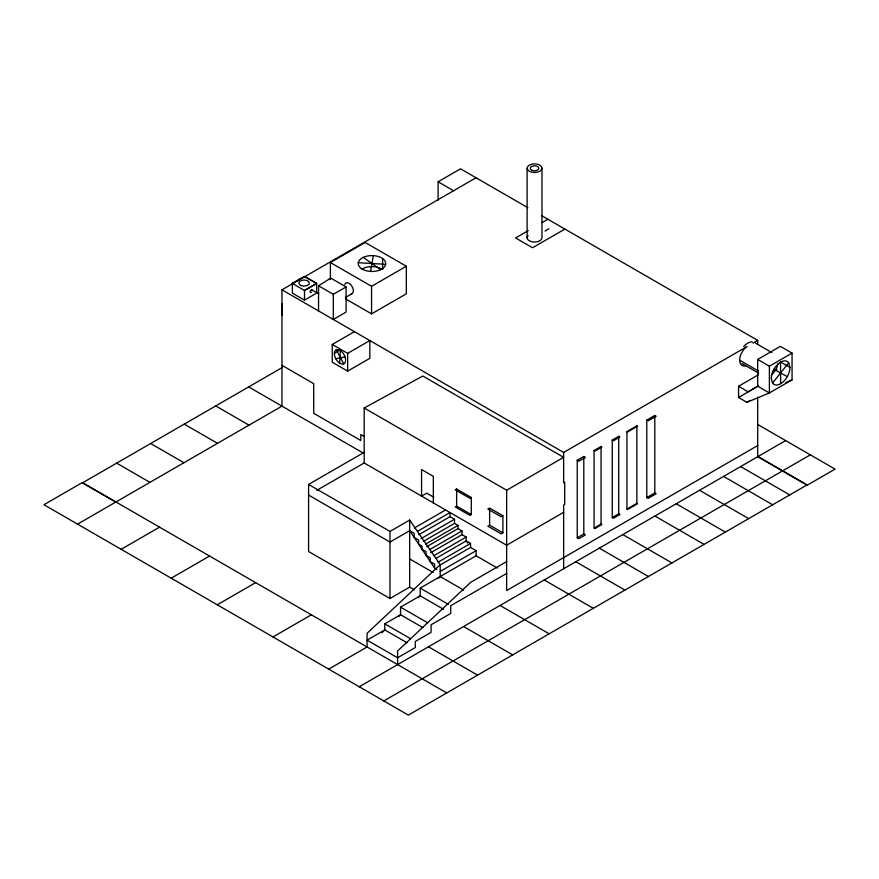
<?xml version="1.0" encoding="UTF-8"?>
<svg xmlns="http://www.w3.org/2000/svg" width="879" height="879" viewBox="0 0 879 879"><rect width="100%" height="100%" fill="white"/><g stroke="black" fill="none" stroke-linecap="round" stroke-linejoin="round"><path stroke-width="1.32" d="M339.668 363.148L340.338 350.567M370.553 271.424L373.344 255.624M772.553 383.079L788.683 362.785L789.979 367.422A13.24 7.636 -60 0 1 783.123 381.893A13.24 7.636 -60 0 1 772.553 383.079L771.257 378.431A13.24 7.636 -60 0 1 778.113 363.961A13.24 7.636 -60 0 1 788.683 362.785M381.838 632.759L384.782 629.924L384.782 623.837L400.56 614.729L422.865 627.606M398.583 616.629L400.56 614.729L400.56 607.147L420.195 595.808L443.686 609.367M418.239 597.698L420.195 595.808L420.195 588.095L476.11 555.814L497.25 568.01M438.291 578.382L440.203 576.547L440.203 564.67L409.669 520.06L389.99 531.421L308.584 484.428L308.584 551.507L389.99 598.5L409.669 587.139L414.361 589.842M440.203 564.67L367.07 633.309L367.07 646.977L328.702 669.128M318.539 285.796L330.746 278.094L346.084 286.95L346.084 312.078L333.306 319.451L333.306 294.322L318.539 285.796L318.539 310.924M738.591 397.539L757.687 386.189L757.687 359.445L780.354 346.348L792.056 353.105L792.056 379.849L769.389 392.935L746.875 402.318L738.591 397.539L738.558 386.255L758.225 374.904M438.094 200.313L438.094 181.777L460.53 168.823L527.883 207.708M315.528 293.762L304.497 300.124L292.366 293.125L292.366 283.401L304.497 276.391L316.638 283.401L316.638 293.125M292.366 283.51L304.497 276.511L316.638 283.51L304.497 290.52L292.366 283.401M77.561 524.137L281.961 406.131L281.961 289.817L476.022 177.778M330.383 279.599L330.383 262.546L365.148 242.472L406.329 266.249L406.329 293.795L371.564 313.869L345.678 298.926M316.638 283.401L304.497 290.4L304.497 300.124M333.306 294.322L346.084 286.95M345.392 297.52L352.105 293.652M330.383 262.546L371.564 286.312L406.329 266.249M282.379 367.455L82.483 482.868L115.764 502.085M528.279 230.617L515.566 237.945L532.542 247.746L564.889 229.078M542.134 222.607L547.914 219.278M332.262 344.469L347.655 353.358L369.839 340.547L369.839 358.313L347.655 371.125L332.262 362.236L332.262 344.469L354.446 331.658M334.394 353.226L340.272 349.842M121.159 549.309L159.528 527.158M308.584 484.428L364.181 452.333M316.869 490.284L364.181 462.969L506.645 545.222L563.637 512.314M171.207 578.195L209.565 556.044M217.267 604.796L255.635 582.645M471.298 497.481L456.63 489.021L455.223 489.834L469.891 498.294L471.298 497.481L471.298 514.589L469.891 515.402L455.223 506.93L456.63 506.117L471.298 514.589M436.863 569.471L434.633 568.186L434.633 564.164L430.281 561.648L430.281 557.791L426.106 555.385L426.106 551.671L422.096 549.353L422.096 546.134L418.613 544.123L418.613 539.992L414.141 537.41L414.141 533.278L409.669 530.696L389.99 542.057L308.584 495.064M414.306 528.026L445.576 509.963M417.613 531.279L450.048 512.545L450.048 516.676L418.778 534.74M281.961 289.817L563.637 452.432L747.073 346.524M752.973 343.118L757.698 340.393L757.698 344.414M420.931 538.651L454.52 519.258L454.52 523.39L423.249 541.453M364.181 407.988L506.645 490.24L563.637 457.333L422.799 376.025L364.181 407.988L364.181 462.969M425.568 544.134L458.003 525.4L458.003 528.62L426.733 546.683M577.239 460.266L583.799 456.476L585.392 457.399L578.832 461.189L577.239 460.266L577.239 537.772L578.832 538.695L585.392 534.915L583.799 533.982L577.239 537.772M594.072 450.542L601.049 446.521L601.928 447.026L594.951 451.059L594.072 450.542L594.072 528.059L594.951 528.565L601.928 524.532L601.049 524.027L594.072 528.059M612.256 440.049L618.728 436.314L619.926 436.995L613.443 440.731L612.256 440.049L612.256 517.555L613.443 518.236L619.926 514.501L618.728 513.819L612.256 517.555M626.947 431.567L636.868 425.843L637.539 426.227L627.617 431.952L626.947 431.567L626.947 509.073L627.617 509.468L637.539 503.733L636.868 503.348L626.947 509.073M646.79 420.107L654.811 415.481L656.141 416.239L648.109 420.876L646.79 420.107L646.79 497.613L648.109 498.382L656.141 493.745L654.811 492.987L646.79 497.613M272.984 636.967L311.353 614.817M429.578 549.672L462.013 530.938L462.013 534.652L430.743 552.704M433.754 555.781L466.189 537.058L466.189 540.915L467.639 543.09M502.898 515.731L501.14 516.753L487.856 509.084L489.625 508.062L502.898 515.731L502.898 532.828L501.14 533.85L487.856 526.18L489.625 525.159L502.898 532.828M436.072 558.308L466.189 540.915L470.551 543.431L470.551 547.452L440.423 564.845M757.687 359.445L769.389 366.202L792.056 353.105M438.105 562.153L470.551 543.431M772.421 371.861L776.959 369.235M758.588 385.826L748.139 391.858L738.558 386.255M440.203 571.405L476.11 550.672L476.11 555.814M746.875 402.318L750.248 400.374M506.645 561.56L470.726 582.294L397.605 650.943L397.605 664.612M506.645 573.438L450.729 605.719L450.729 613.432L431.095 624.771L431.095 632.353L415.317 641.461L415.317 647.548L397.605 657.778L367.07 640.143L384.782 629.924L407.098 642.802M757.698 445.565L506.645 590.512L506.645 490.24M359.236 686.763L785.628 440.588M383.793 700.937L810.339 454.85M785.848 382.574L792.056 379.849M335.8 358.742L345.04 356.852M358.269 262.711L385.628 264.326A13.756 7.944 0 0 0 366.323 256.283A13.756 7.944 0 0 0 363.895 269.963A13.756 7.944 0 0 0 385.628 264.326M773.938 369.213L787.298 376.641M542.024 215.871L757.698 340.393M755.457 343.118L771.905 352.611M780.618 362.027L789.979 367.422M438.094 181.777L453.586 190.732M739.547 360.126L758.379 371.004M741.986 363.554L758.588 373.135M757.687 386.189L769.389 392.935L769.389 366.202M757.555 424.381L835.05 469.122L807.12 485.241L757.698 456.706L757.698 397.242M758.039 456.52L807.153 484.867L408.35 715.11L43.95 504.733L82.318 482.582L446.719 692.96M740.623 466.562L789.738 494.921M723.56 476.418L772.674 504.777M699.563 490.273L748.677 518.621M311.935 289.96L318.802 293.916M676.215 503.755L725.329 532.114M654.932 516.039L704.046 544.398M622.826 534.575L671.941 562.934M599.313 548.155L648.427 576.503M281.961 365.334L313.715 383.662L313.715 413.317L360.775 440.489L360.775 434.545L363.961 436.38M575.8 561.725L624.914 590.084M248.68 386.914L363.368 453.124M433.765 497.217L426.7 493.141L421.568 496.108L421.568 469.54L433.336 476.341L433.336 502.898M450.048 516.676L454.52 519.258M454.52 523.39L458.003 525.4M458.003 528.62L462.013 530.938M544.2 579.964L593.314 608.323M462.013 534.652L466.189 537.058M470.551 547.452L476.11 550.672M215.729 405.933L249.01 425.15M500.052 605.466L549.155 633.814M184.238 424.128L217.52 443.335M409.669 558.912L433.149 572.482M440.203 576.547L463.683 590.106M420.195 588.095L448.378 604.356M150.661 443.51L183.942 462.728M463.574 626.518L512.688 654.877M400.56 607.147L427.568 622.739M116.654 463.145L149.935 482.351M428.469 646.79L477.572 675.149M384.782 623.837L410.625 638.747M363.269 257.371L380.64 269.677M409.669 530.696L434.633 568.186M336.272 349.842L343.744 363.873A7.955 4.593 60 0 0 341.788 351.721A7.955 4.593 60 0 0 334.492 354.984A7.955 4.593 60 0 0 343.744 363.873M780.53 362.17L780.706 383.683M654.811 415.481L654.811 492.987M636.868 425.843L636.868 503.348M618.728 436.314L618.728 513.819M601.049 446.521L601.049 524.027M583.799 456.476L583.799 533.982M563.637 452.432L563.637 482.846L564.714 482.23L564.714 504.469L563.637 505.095L563.637 568.746M541.969 168.175A7.428 4.296 0 0 1 530.828 171.888A7.428 4.296 0 0 1 530.828 164.461A7.428 4.296 0 0 1 541.969 168.175L541.969 237.769A7.428 4.296 0 0 1 532.619 241.912A7.428 4.296 0 0 1 528.103 235.627M527.114 168.175L527.114 237.769M489.625 509.38L489.625 525.159M456.63 489.021L456.63 506.117M409.669 520.06L409.669 587.139M389.99 531.421L389.99 598.5M382.607 258.503L382.607 269.293M371.564 286.312L371.564 313.869M347.655 353.358L347.655 371.125M282.192 303.881L282.192 315.034M545.09 231.133A10.812 6.241 -60 0 1 549.045 228.848M745.623 365.862A11.647 6.724 -60 0 1 739.635 360.038A11.647 6.724 -60 0 1 745.842 347.37M777.981 363.642A13.24 7.636 -60 0 1 771.421 375.135M743.689 346.524A13.24 7.636 -60 0 1 752.325 341.876M344.821 284.576A6.164 3.56 60 0 1 351.677 285.851A6.164 3.56 60 0 1 351.204 293.927M361.544 269.348A13.756 7.944 0 0 1 382.607 269.523M311.474 292.235A1.472 0.846 -60 0 1 310.177 292.037A1.472 0.846 -60 0 1 311.111 290.081A1.472 0.846 -60 0 1 312.243 290.63M301.475 285.653A5.208 3.011 0 0 0 309.298 283.049A5.208 3.011 0 0 0 301.475 280.445A5.208 3.011 0 0 0 301.475 285.653M532.344 170.438A4.296 2.483 0 0 0 538.794 168.296A4.296 2.483 0 0 0 532.344 166.142A4.296 2.483 0 0 0 532.344 170.438"/></g></svg>
